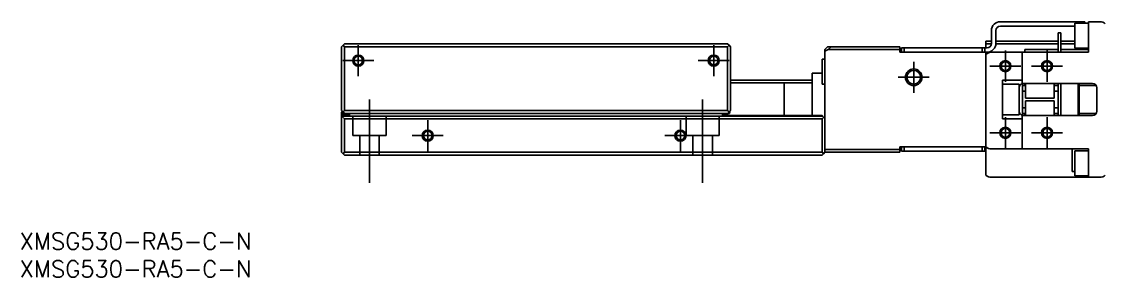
# Model space of a CAD drawing. Extents: x -1 to 643, y -8 to 203.
# Drawn here: x 0.4 to 195.5, y -8 to 38 of the extents above; entities that cross this region are included whole.
import ezdxf

# ---------------------------------------------------------------- set-up
doc = ezdxf.new("R2010")
doc.units = 0
doc.header["$LTSCALE"] = 0.5
doc.linetypes.add('CENTER', pattern=[50.8, 31.75, -6.35, 6.35, -6.35])
doc.linetypes.add('DASHED', pattern=[19.05, 12.7, -6.35])
for name, color, linetype in [('MSM_CENTER', 1, 'CENTER'), ('MSM_CONTINUOUS', 7, 'CONTINUOUS'), ('MSM_DASHED', 4, 'DASHED'), ('MSM_NARROW', 5, 'CONTINUOUS'), ('MSM_PART_NUMBER', 7, 'CONTINUOUS')]:
    doc.layers.add(name, color=color, linetype=linetype)
doc.styles.get("Standard").update_dxf_attribs({"font": 'txt.shx', "height": 1, "bigfont": 'bigfont.shx'})

# ---------------------------------------------------------------- blocks, each defined once
blk = doc.blocks.new('*U2')
at = {"layer": 'MSM_PART_NUMBER'}
blk.add_text('XMSG530-RA5-C-N', height=3, dxfattribs=at).set_placement((0, -3))
blk = doc.blocks.new('*U3')
at = {"layer": 'MSM_PART_NUMBER'}
blk.add_text('XMSG530-RA5-C-N', height=3, dxfattribs=at).set_placement((0, -8))

msp = doc.modelspace()

# ---------------------------------------------------------------- linework, layer by layer
at = {"layer": 'MSM_CENTER'}
for p, q in [((61, 33.8), (61, 28.2)), ((125, 33.8), (125, 28.2)), ((177.5, 32.8), (177.5, 27.2)), ((185, 32.8), (185, 27.2)), ((58.2, 31), (63.8, 31)), ((122.2, 31), (127.8, 31)), ((161, 30.8), (161, 25.2)), ((174.7, 30), (180.3, 30)), ((182.2, 30), (187.8, 30)), ((158.2, 28), (163.8, 28)), ((63, 24), (63, 9)), ((123, 24), (123, 9)), ((73.5, 20.3), (73.5, 14.7)), ((119, 20.3), (119, 14.7)), ((177.5, 20.8), (177.5, 15.2)), ((185, 20.8), (185, 15.2)), ((174.7, 18), (180.3, 18)), ((182.2, 18), (187.8, 18)), ((70.7, 17.5), (76.3, 17.5)), ((116.2, 17.5), (121.8, 17.5))]:
    msp.add_line(p, q, dxfattribs=at)
at = {"layer": 'MSM_CONTINUOUS'}
for p, q in [((176.6, 38), (191.8, 38)), ((176.6, 37.2), (190, 37.2)), ((192.5, 37.75), (190, 37.75)), ((190, 37.75), (190, 33.25)), ((191.3, 37.75), (191.3, 38)), ((191.8, 38), (191.8, 37.75)), ((192.5, 38), (194.5, 38)), ((192.5, 32.5), (192.5, 38)), ((175, 34.1), (175, 36.4)), ((175.8, 36.4), (175.8, 34.1)), ((187.5, 36), (187, 36)), ((187, 36), (187, 32.5)), ((187.5, 36), (187.5, 32.5)), ((58, 33.5), (58.25, 33.75)), ((58, 22), (58, 33.5)), ((58.5, 34), (58.25, 33.75)), ((58.25, 33.75), (58.5, 33.5)), ((58.5, 34), (127.5, 34)), ((127.5, 33.5), (58.5, 33.5)), ((58.5, 33.5), (58.5, 22)), ((127.75, 33.75), (127.5, 34)), ((127.5, 33.5), (127.75, 33.75)), ((127.5, 22), (127.5, 33.5)), ((127.75, 33.75), (128, 33.5)), ((128, 33.5), (128, 22)), ((145, 33), (145.5, 33.5)), ((145.5, 33.5), (158.5, 33.5)), ((146.11, 33.5), (145.61, 33)), ((158.5, 33.5), (158.5, 32.5)), ((158.8, 33.3), (174.2, 33.3)), ((158.8, 32.5), (158.8, 33.3)), ((159.3, 33.3), (159.3, 32.5)), ((173.3, 32.5), (173.3, 33.3)), ((173.8, 33.3), (173.8, 32.5)), ((175, 34.5), (174, 34.5)), ((174, 34.5), (174, 33.3)), ((174, 34), (174.99, 34)), ((187, 34.5), (175.8, 34.5)), ((175.8, 34), (187, 34)), ((190, 34.5), (187.5, 34.5)), ((187.5, 34), (190, 34)), ((190, 33.25), (192.5, 33.25)), ((145, 31.25), (144.5, 31.25)), ((144.5, 31.25), (144.5, 26.75)), ((145, 33), (145, 14.5)), ((145.61, 33), (145, 32.69)), ((158.5, 33), (145.61, 33)), ((158.5, 32.5), (174.2, 32.5)), ((174, 32.5), (174, 15.5)), ((175, 32.5), (192.5, 32.5)), ((180.5, 26.87), (180.5, 32.5)), ((187, 33), (181, 33)), ((181, 33), (181, 32.5)), ((192.5, 33), (187.5, 33)), ((142.7, 27.5), (128, 27.5)), ((144.5, 28.75), (142.7, 28.75)), ((142.7, 21.1), (142.7, 28.75)), ((177, 20.5), (177, 27.5)), ((177, 27.5), (180.5, 27.5)), ((142.7, 27), (128, 27)), ((137.7, 21), (137.7, 27)), ((144.5, 26.75), (145, 26.75)), ((180, 26.75), (177, 26.75)), ((180, 21.25), (180, 26.75)), ((180.5, 26.87), (180.59, 26.87)), ((180.51, 26.85), (180.59, 26.87)), ((180.6, 21.12), (180.6, 26.88)), ((181.1, 26.5), (180.6, 26.5)), ((180.6, 25.5), (181.1, 25.5)), ((180.8, 26.9), (193.2, 26.9)), ((181, 26.9), (181, 26.5)), ((181.1, 26.9), (181.1, 24.25)), ((186.3, 24.25), (186.3, 26.9)), ((187, 26.5), (186.3, 26.5)), ((186.3, 25.5), (187, 25.5)), ((187, 26.9), (187, 21.1)), ((187.5, 26.9), (187.5, 21.1)), ((190.6, 21.1), (190.6, 26.9)), ((190.8, 26.9), (190.8, 21.1)), ((193.89, 26.5), (190.8, 26.5)), ((194, 26.1), (194, 21.9)), ((181.1, 24.25), (186.3, 24.25)), ((186.3, 23.75), (181.1, 23.75)), ((181.1, 23.75), (181.1, 21.1)), ((186.3, 21.1), (186.3, 23.75)), ((58.25, 21.75), (58, 22)), ((58, 21.7), (58.1, 21.8)), ((58, 14.5), (58, 21.7)), ((58.1, 21.7), (58.1, 21.9)), ((58.5, 22), (58.25, 21.75)), ((58.5, 21.5), (58.25, 21.75)), ((58.5, 22), (127.5, 22)), ((127.5, 21.5), (58.5, 21.5)), ((59.4, 21.5), (59.4, 21.2)), ((126.6, 21.5), (126.6, 21.1)), ((127.75, 21.75), (127.5, 22)), ((127.75, 21.75), (127.5, 21.5)), ((128, 22), (127.75, 21.75)), ((127.9, 21.9), (127.9, 21.7)), ((181.1, 22.5), (180.6, 22.5)), ((180.6, 21.5), (181.1, 21.5)), ((181, 21.5), (181, 21.1)), ((187, 22.5), (186.3, 22.5)), ((186.3, 21.5), (187, 21.5)), ((190.8, 21.5), (193.89, 21.5)), ((59.4, 21.2), (58, 21.2)), ((58, 21), (58.5, 20.5)), ((58, 21), (144.6, 21)), ((58.4, 21.4), (59.1, 21.4)), ((144.5, 20.5), (58.5, 20.5)), ((58.5, 20.5), (58.5, 14.5)), ((144.5, 21.1), (126.6, 21.1)), ((126.9, 21.4), (127.6, 21.4)), ((144.6, 21), (144.5, 21.1)), ((144.5, 20.5), (144.8, 20.8)), ((144.5, 14.5), (144.5, 20.5)), ((145, 20.6), (144.6, 21)), ((177, 21.25), (180, 21.25)), ((180.5, 20.5), (177, 20.5)), ((180.5, 21.13), (180.59, 21.13)), ((180.5, 21.13), (180.5, 15.1)), ((180.59, 21.13), (180.51, 21.16)), ((193.2, 21.1), (180.8, 21.1)), ((58.25, 14.25), (58, 14.5)), ((58.5, 14.5), (58.25, 14.25)), ((58.25, 14.25), (58.5, 14)), ((58.5, 14.5), (144.5, 14.5)), ((144.5, 14), (58.5, 14)), ((144.75, 14.25), (144.5, 14.5)), ((144.5, 14), (144.75, 14.25)), ((145, 14.5), (144.75, 14.25)), ((145, 15), (158.5, 15)), ((158.5, 14.5), (145, 14.5)), ((158.5, 15.5), (174, 15.5)), ((158.5, 15.5), (158.5, 14.5)), ((158.8, 14.7), (158.8, 15.5)), ((173.8, 14.7), (158.8, 14.7)), ((159.3, 15.5), (159.3, 14.7)), ((173.3, 14.7), (173.3, 15.5)), ((173.8, 15.5), (173.8, 14.7)), ((174, 15.48), (174, 10.38)), ((192.5, 15.1), (175, 15.1)), ((189.5, 11.05), (189.5, 15.1)), ((192.5, 14.75), (190, 14.75)), ((190, 14.75), (190, 10.25)), ((192.5, 10), (192.5, 15.1)), ((194.5, 10), (175, 10)), ((190, 11.05), (189.5, 11.05)), ((190, 10.25), (192.5, 10.25))]:
    msp.add_line(p, q, dxfattribs=at)
at = {"layer": 'MSM_CONTINUOUS', "extrusion": (0, 0, -1)}
for p, q in [((180, 26.15), (180.01, 26.21)), ((180, 26.1), (180, 26.15)), ((180.01, 26.21), (180.02, 26.26)), ((180.02, 26.26), (180.03, 26.31)), ((180.03, 26.31), (180.04, 26.36)), ((180.04, 26.36), (180.06, 26.41)), ((180.06, 26.41), (180.08, 26.46)), ((180.08, 26.46), (180.11, 26.5)), ((180.11, 26.5), (180.14, 26.55)), ((180.14, 26.55), (180.16, 26.58)), ((180.16, 26.58), (180.19, 26.61)), ((180.19, 26.61), (180.22, 26.65)), ((180.22, 26.65), (180.25, 26.68)), ((180.25, 26.68), (180.27, 26.7)), ((180.27, 26.7), (180.3, 26.73)), ((180.3, 26.73), (180.34, 26.75)), ((180.34, 26.75), (180.37, 26.77)), ((180.37, 26.77), (180.4, 26.8)), ((180.4, 26.8), (180.44, 26.82)), ((180.44, 26.82), (180.47, 26.83)), ((180.47, 26.83), (180.5, 26.84)), ((180.5, 26.84), (180.51, 26.85)), ((180, 21.86), (180, 21.9)), ((180, 21.81), (180, 21.86)), ((180.01, 21.77), (180, 21.81)), ((180.02, 21.73), (180.01, 21.77)), ((180.03, 21.68), (180.02, 21.73)), ((180.05, 21.63), (180.03, 21.68)), ((180.07, 21.58), (180.05, 21.63)), ((180.09, 21.53), (180.07, 21.58)), ((180.11, 21.49), (180.09, 21.53)), ((180.14, 21.44), (180.11, 21.49)), ((180.17, 21.4), (180.14, 21.44)), ((180.21, 21.36), (180.17, 21.4)), ((180.24, 21.33), (180.21, 21.36)), ((180.27, 21.3), (180.24, 21.33)), ((180.3, 21.28), (180.27, 21.3)), ((180.33, 21.25), (180.3, 21.28)), ((180.36, 21.23), (180.33, 21.25)), ((180.39, 21.21), (180.36, 21.23)), ((180.42, 21.2), (180.39, 21.21)), ((180.44, 21.18), (180.42, 21.2)), ((180.47, 21.17), (180.44, 21.18)), ((180.49, 21.16), (180.47, 21.17)), ((180.51, 21.16), (180.49, 21.16))]:
    msp.add_line(p, q, dxfattribs=at)
for centre, radius in [((-61, 31), 0.783), ((-125, 31), 0.783), ((-161, 28), 1.23), ((-73.5, 17.5), 0.783), ((-119, 17.5), 0.783)]:
    msp.add_circle(centre, radius, dxfattribs=at)
at = {"layer": 'MSM_CONTINUOUS'}
for centre in [(177.5, 30), (185, 30), (177.5, 18), (185, 18)]:
    msp.add_circle(centre, 0.783, dxfattribs=at)
for centre, radius, start, end in [((176.6, 36.4), 1.6, 90, 180), ((174.2, 34.1), 1.6, 270, 0), ((175, 31), 1.5, 90, 131.8103), ((58.4, 21.7), 0.3, 180, 270), ((59.1, 21.7), 0.3, 270, 318.1897), ((126.9, 21.7), 0.3, 221.8103, 270), ((127.6, 21.7), 0.3, 270, 0)]:
    msp.add_arc(centre, radius, start, end, dxfattribs=at)
at = {"layer": 'MSM_CONTINUOUS', "extrusion": (0, 0, -1)}
for centre, radius, start, end in [((-176.6, 36.4), 0.8, 0, 90), ((-194.5, 36.5), 1.5, 90, 131.8103), ((-174.2, 34.1), 0.8, 180, 270), ((-180.8, 26.1), 0.8, 74.8734, 90), ((-193.2, 26.1), 0.8, 90, 180), ((-193.2, 21.9), 0.8, 180, 270), ((-180.8, 21.9), 0.8, 270, 285.1266), ((-175, 16.6), 1.5, 270, 311.8103), ((-175, 11.5), 1.5, 270, 311.8103), ((-194.5, 11.5), 1.5, 228.1897, 270)]:
    msp.add_arc(centre, radius, start, end, dxfattribs=at)
at = {"layer": 'MSM_DASHED'}
for p, q in [((60, 21), (60, 17.5)), ((66, 17.5), (66, 21)), ((120, 21), (120, 17.5)), ((126, 17.5), (126, 21)), ((60, 17.5), (66, 17.5)), ((61.25, 17.5), (61.25, 14)), ((64.75, 14), (64.75, 17.5)), ((120, 17.5), (126, 17.5)), ((121.25, 17.5), (121.25, 14)), ((124.75, 14), (124.75, 17.5))]:
    msp.add_line(p, q, dxfattribs=at)
at = {"layer": 'MSM_NARROW'}
for centre, radius in [((61, 31), 1), ((125, 31), 1), ((161, 28), 1.5), ((177.5, 30), 1), ((185, 30), 1), ((73.5, 17.5), 1), ((119, 17.5), 1), ((177.5, 18), 1), ((185, 18), 1)]:
    msp.add_circle(centre, radius, dxfattribs=at)

# ---------------------------------------------------------------- block references
at = {"layer": 'MSM_CONTINUOUS'}
for name in ['*U2', '*U3']:
    msp.add_blockref(name, (0, 0), dxfattribs=at)

doc.saveas('drawing.dxf')
